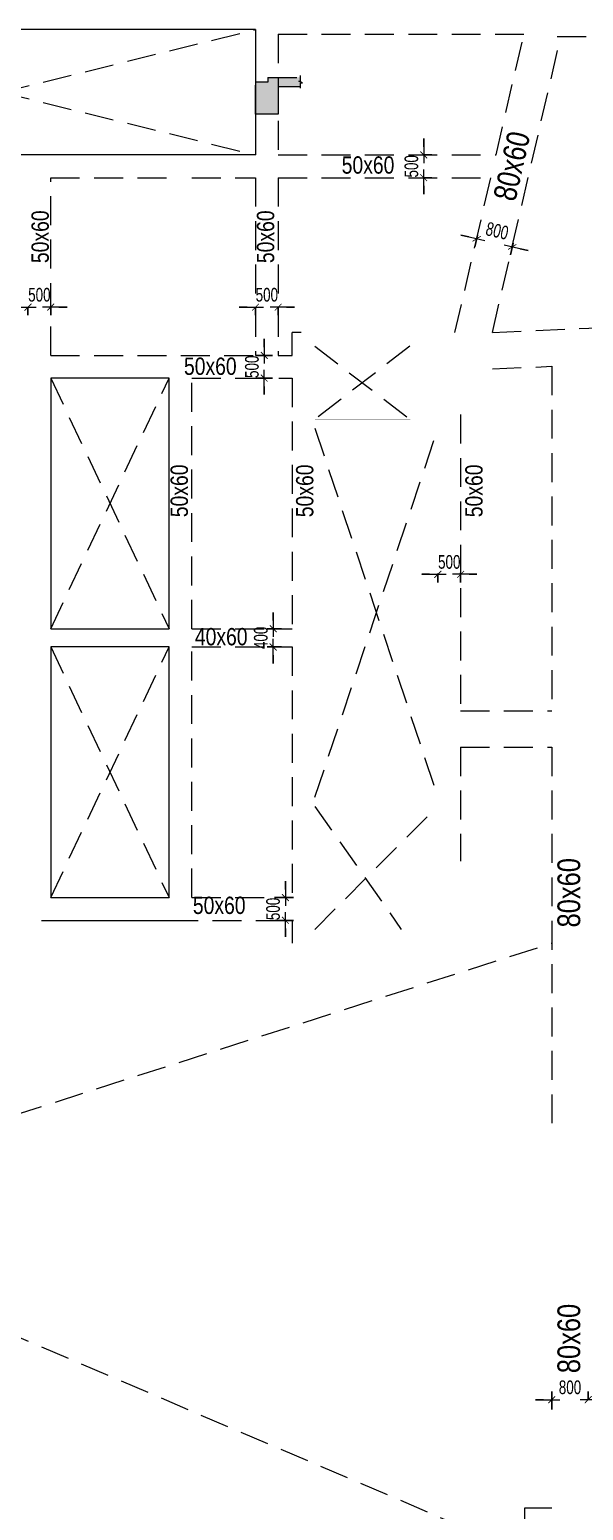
# Model space of a CAD drawing. Header units: millimetres. Extents: x 40 to 217000, y 40 to 90716.
# Drawn here: x 77736 to 89896, y 38849 to 71350 of the extents above; entities that cross this region are included whole.
import ezdxf
from ezdxf.enums import TextEntityAlignment as Align

# ---------------------------------------------------------------- set-up
doc = ezdxf.new("R2010")
doc.units = ezdxf.units.MM
doc.header["$MEASUREMENT"] = 0
doc.header["$PDMODE"] = 1
doc.linetypes.add('DASHED2', pattern=[9.525, 6.35, -3.175])
doc.linetypes.add('HIDDEN2', pattern=[4.7625, 3.175, -1.5875])
doc.layers.get('Defpoints').update_dxf_attribs({"lineweight": 9})
doc.layers.add('Kich thuoc dam diml', color=230, linetype='Continuous', plot=False)
doc.layers.add('NDC. KT Dam', color=42, linetype='Continuous')
for name, color, linetype, lineweight in [('NDC_S_BEAM', 3, 'HIDDEN2', 20), ('NDC_S_DIM', 1, 'Continuous', 15), ('NDC_S_HATCH MATERIAL', 8, 'Continuous', 9), ('NDC_S_OPENING', 9, 'DASHED2', 13), ('NDC_S_SLAB', 2, 'Continuous', 20)]:
    doc.layers.add(name, color=color, linetype=linetype, lineweight=lineweight)
doc.styles.add('ARIAL', font='arial.ttf', dxfattribs={"width": 0.8})
doc.styles.add('NDC_DIM', font='', dxfattribs={"width": 0.75})
doc.styles.get('NDC_DIM').set_extended_font_data('Dotum')
doc.dimstyles.new('NDC_dim_100', dxfattribs={"dimscale": 120, "dimtxt": 2.5, "dimasz": 1.5, "dimexe": 1.5, "dimexo": 2.5, "dimgap": 1, "dimtad": 1, "dimdec": 0, "dimzin": 0, "dimdsep": 46, "dimtxsty": 'NDC_DIM', "dimblk": 'DIMMARK', "dimcen": 0.09, "dimdle": 1.2, "dimclrd": 1, "dimclre": 1, "dimclrt": 3, "dimadec": 0, "dimazin": 0, "dimtfac": 1, "dimtdec": 0, "dimtix": 1, "dimtofl": 0, "dimtmove": 0, "dimatfit": 3, "dimfxl": 0, "dimtolj": 1, "dimtzin": 0, "dimarcsym": 0})

# ---------------------------------------------------------------- blocks, each defined once
blk = doc.blocks.new('DIMMARK')
at = {"layer": 'NDC_S_DIM', "color": 1}
blk.add_line((-1.5, 0), (1, 0), dxfattribs=at)
at = {"layer": 'NDC_S_DIM', "color": 2, "const_width": 0.1}
blk.add_lwpolyline([(-0.42, -0.42), (0.42, 0.42)], dxfattribs=at)
blk = doc.blocks.new('*D1454')
at = {"layer": 'Defpoints', "color": 0, "transparency": 16777216}
for p in [(77700, 65509), (78200, 65509), (78200, 65259)]:
    blk.add_point(p, dxfattribs=at)
at = {"layer": 'Kich thuoc dam diml', "color": 1, "lineweight": -2, "transparency": 16777216}
for p, q in [((77520, 65259), (77340, 65259)), ((77700, 65259), (77700, 65079)), ((78200, 65259), (78200, 65079)), ((78380, 65259), (78560, 65259))]:
    blk.add_line(p, q, dxfattribs=at)
at = {"layer": 'Kich thuoc dam diml', "color": 1, "lineweight": -2, "transparency": 16777216, "xscale": 180, "yscale": 180, "zscale": 180}
blk.add_blockref('DIMMARK', (77700, 65259), dxfattribs=at)
at = {"layer": 'Kich thuoc dam diml', "color": 1, "lineweight": -2, "transparency": 16777216, "xscale": 180, "yscale": 180, "zscale": 180, "rotation": 180}
blk.add_blockref('DIMMARK', (78200, 65259), dxfattribs=at)
at = {"layer": 'Kich thuoc dam diml', "color": 3, "transparency": 16777216, "insert": (77950, 65529), "char_height": 300, "attachment_point": 5, "style": 'NDC_DIM'}
blk.add_mtext('\\A1;500', dxfattribs=at)
blk = doc.blocks.new('*D1455')
at = {"layer": 'Defpoints', "color": 0, "transparency": 16777216}
for p in [(82695, 65514), (83195, 65514), (83195, 65259)]:
    blk.add_point(p, dxfattribs=at)
at = {"layer": 'Kich thuoc dam diml', "color": 1, "lineweight": -2, "transparency": 16777216}
for p, q in [((82515, 65259), (82335, 65259)), ((82695, 65259), (82695, 65079)), ((83195, 65259), (83195, 65079)), ((83375, 65259), (83555, 65259))]:
    blk.add_line(p, q, dxfattribs=at)
at = {"layer": 'Kich thuoc dam diml', "color": 1, "lineweight": -2, "transparency": 16777216, "xscale": 180, "yscale": 180, "zscale": 180}
blk.add_blockref('DIMMARK', (82695, 65259), dxfattribs=at)
at = {"layer": 'Kich thuoc dam diml', "color": 1, "lineweight": -2, "transparency": 16777216, "xscale": 180, "yscale": 180, "zscale": 180, "rotation": 180}
blk.add_blockref('DIMMARK', (83195, 65259), dxfattribs=at)
at = {"layer": 'Kich thuoc dam diml', "color": 3, "transparency": 16777216, "insert": (82945, 65529), "char_height": 300, "attachment_point": 5, "style": 'NDC_DIM'}
blk.add_mtext('\\A1;500', dxfattribs=at)
blk = doc.blocks.new('*D1457')
at = {"layer": 'Defpoints', "color": 0, "transparency": 16777216}
for p in [(86281, 68600), (86390, 68600), (86281, 68100)]:
    blk.add_point(p, dxfattribs=at)
at = {"layer": 'Kich thuoc dam diml', "color": 1, "lineweight": -2, "transparency": 16777216}
for p, q in [((86390, 68780), (86390, 68960)), ((86390, 68600), (86570, 68600)), ((86390, 68100), (86570, 68100)), ((86390, 67920), (86390, 67740))]:
    blk.add_line(p, q, dxfattribs=at)
at = {"layer": 'Kich thuoc dam diml', "color": 1, "lineweight": -2, "transparency": 16777216, "xscale": 180, "yscale": 180, "zscale": 180}
for p, rotation in [((86390, 68600), 270), ((86390, 68100), 90)]:
    blk.add_blockref('DIMMARK', p, dxfattribs=dict(at, rotation=rotation))
at = {"layer": 'Kich thuoc dam diml', "color": 3, "transparency": 16777216, "insert": (86120, 68350), "char_height": 300, "attachment_point": 5, "rotation": 90, "style": 'NDC_DIM'}
blk.add_mtext('\\A1;500', dxfattribs=at)
blk = doc.blocks.new('*D1459')
at = {"layer": 'Defpoints', "color": 0, "transparency": 16777216}
for p in [(87639, 67133), (88418, 66953), (88332, 66580)]:
    blk.add_point(p, dxfattribs=at)
at = {"layer": 'Kich thuoc dam diml', "color": 1, "lineweight": -2, "transparency": 16777216}
for p, q in [((87377, 66800), (87202, 66841)), ((87571, 66841), (87512, 66584)), ((88351, 66660), (88292, 66404)), ((88508, 66539), (88683, 66499))]:
    blk.add_line(p, q, dxfattribs=at)
at = {"layer": 'Kich thuoc dam diml', "color": 1, "lineweight": -2, "transparency": 16777216, "xscale": 180, "yscale": 180, "zscale": 180}
for p, rotation in [((87553, 66760), 346.9862637062639), ((88332, 66580), 166.9862637062638)]:
    blk.add_blockref('DIMMARK', p, dxfattribs=dict(at, rotation=rotation))
at = {"layer": 'Kich thuoc dam diml', "color": 3, "transparency": 16777216, "insert": (88003, 66933), "char_height": 300, "attachment_point": 5, "rotation": 346.9863, "style": 'NDC_DIM'}
blk.add_mtext('\\A1;800', dxfattribs=at)
blk = doc.blocks.new('*D1475')
at = {"layer": 'Defpoints', "color": 0, "transparency": 16777216}
for p in [(90002, 41279), (90002, 40978), (89202, 40765)]:
    blk.add_point(p, dxfattribs=at)
at = {"layer": 'Kich thuoc dam diml', "color": 1, "lineweight": -2, "transparency": 16777216}
for p, q in [((89022, 41279), (88842, 41279)), ((89202, 41065), (89202, 41459)), ((90002, 41278), (90002, 41459)), ((90182, 41279), (90362, 41279))]:
    blk.add_line(p, q, dxfattribs=at)
at = {"layer": 'Kich thuoc dam diml', "color": 1, "lineweight": -2, "transparency": 16777216, "xscale": 180, "yscale": 180, "zscale": 180}
blk.add_blockref('DIMMARK', (89202, 41279), dxfattribs=at)
at = {"layer": 'Kich thuoc dam diml', "color": 1, "lineweight": -2, "transparency": 16777216, "xscale": 180, "yscale": 180, "zscale": 180, "rotation": 180}
blk.add_blockref('DIMMARK', (90002, 41279), dxfattribs=at)
at = {"layer": 'Kich thuoc dam diml', "color": 3, "transparency": 16777216, "insert": (89602, 41549), "char_height": 300, "attachment_point": 5, "style": 'NDC_DIM'}
blk.add_mtext('\\A1;800', dxfattribs=at)
blk = doc.blocks.new('*D1303')
at = {"layer": 'Defpoints', "color": 0, "transparency": 16777216}
for p in [(82696, 52300), (83353, 52300), (82822, 51800)]:
    blk.add_point(p, dxfattribs=at)
at = {"layer": 'Kich thuoc dam diml', "color": 1, "lineweight": -2, "transparency": 16777216}
for p, q in [((83353, 52480), (83353, 52660)), ((83113, 52300), (83533, 52300)), ((83122, 51800), (83533, 51800)), ((83353, 51620), (83353, 51440))]:
    blk.add_line(p, q, dxfattribs=at)
at = {"layer": 'Kich thuoc dam diml', "color": 1, "lineweight": -2, "transparency": 16777216, "xscale": 180, "yscale": 180, "zscale": 180}
for p, rotation in [((83353, 52300), 270), ((83353, 51800), 90)]:
    blk.add_blockref('DIMMARK', p, dxfattribs=dict(at, rotation=rotation))
at = {"layer": 'Kich thuoc dam diml', "color": 3, "transparency": 16777216, "insert": (83083, 52050), "char_height": 300, "attachment_point": 5, "rotation": 90, "style": 'NDC_DIM'}
blk.add_mtext('\\A1;500', dxfattribs=at)
blk = doc.blocks.new('*D1304')
at = {"layer": 'Defpoints', "color": 0, "transparency": 16777216}
for p in [(82649, 58200), (83084, 58200), (82649, 57800)]:
    blk.add_point(p, dxfattribs=at)
at = {"layer": 'Kich thuoc dam diml', "color": 1, "lineweight": -2, "transparency": 16777216}
for p, q in [((83084, 58380), (83084, 58560)), ((82949, 58200), (83264, 58200)), ((82949, 57800), (83264, 57800)), ((83084, 57620), (83084, 57440))]:
    blk.add_line(p, q, dxfattribs=at)
at = {"layer": 'Kich thuoc dam diml', "color": 1, "lineweight": -2, "transparency": 16777216, "xscale": 180, "yscale": 180, "zscale": 180}
for p, rotation in [((83084, 58200), 270), ((83084, 57800), 90)]:
    blk.add_blockref('DIMMARK', p, dxfattribs=dict(at, rotation=rotation))
at = {"layer": 'Kich thuoc dam diml', "color": 3, "transparency": 16777216, "insert": (82814, 58000), "char_height": 300, "attachment_point": 5, "rotation": 90, "style": 'NDC_DIM'}
blk.add_mtext('\\A1;400', dxfattribs=at)
blk = doc.blocks.new('*D1305')
at = {"layer": 'Defpoints', "color": 0, "transparency": 16777216}
for p in [(82400, 64200), (82888, 64200), (82400, 63700)]:
    blk.add_point(p, dxfattribs=at)
at = {"layer": 'Kich thuoc dam diml', "color": 1, "lineweight": -2, "transparency": 16777216}
for p, q in [((82888, 64380), (82888, 64560)), ((82700, 64200), (83068, 64200)), ((82700, 63700), (83068, 63700)), ((82888, 63520), (82888, 63340))]:
    blk.add_line(p, q, dxfattribs=at)
at = {"layer": 'Kich thuoc dam diml', "color": 1, "lineweight": -2, "transparency": 16777216, "xscale": 180, "yscale": 180, "zscale": 180}
for p, rotation in [((82888, 64200), 270), ((82888, 63700), 90)]:
    blk.add_blockref('DIMMARK', p, dxfattribs=dict(at, rotation=rotation))
at = {"layer": 'Kich thuoc dam diml', "color": 3, "transparency": 16777216, "insert": (82618, 63950), "char_height": 300, "attachment_point": 5, "rotation": 90, "style": 'NDC_DIM'}
blk.add_mtext('\\A1;500', dxfattribs=at)
blk = doc.blocks.new('*D1330')
at = {"layer": 'Defpoints', "color": 0, "transparency": 16777216}
for p in [(86700, 59712), (87200, 59726), (86700, 59395)]:
    blk.add_point(p, dxfattribs=at)
at = {"layer": 'NDC_S_BEAM', "color": 1, "lineweight": -2, "transparency": 16777216}
for p, q in [((86520, 59395), (86340, 59395)), ((86700, 59412), (86700, 59215)), ((87200, 59426), (87200, 59215)), ((87380, 59395), (87560, 59395))]:
    blk.add_line(p, q, dxfattribs=at)
at = {"layer": 'NDC_S_BEAM', "color": 1, "lineweight": -2, "transparency": 16777216, "xscale": 180, "yscale": 180, "zscale": 180}
blk.add_blockref('DIMMARK', (86700, 59395), dxfattribs=at)
at = {"layer": 'NDC_S_BEAM', "color": 1, "lineweight": -2, "transparency": 16777216, "xscale": 180, "yscale": 180, "zscale": 180, "rotation": 180}
blk.add_blockref('DIMMARK', (87200, 59395), dxfattribs=at)
at = {"layer": 'NDC_S_BEAM', "color": 3, "transparency": 16777216, "insert": (86950, 59665), "char_height": 300, "attachment_point": 5, "style": 'NDC_DIM'}
blk.add_mtext('\\A1;500', dxfattribs=at)

msp = doc.modelspace()

# ---------------------------------------------------------------- hatches: boundary and pattern name
at = {"layer": 'NDC_S_HATCH MATERIAL', "ltscale": 200}
h = msp.add_hatch(color=256, dxfattribs=at)
h.dxf.hatch_style = 1
h.paths.add_polyline_path([(82695, 70196.3), (82969.7, 70196.3), (82969.7, 70301.3), (83195, 70301.3), (83195, 69496.3), (82695, 69496.3)])
h.paths.add_polyline_path([(83195, 70301.3), (83686.7, 70301.3), (83686.7, 70221.3), (83646.7, 70221.3), (83726.7, 70181.3), (83686.7, 70181.3), (83686.7, 70101.3), (83195, 70101.3)])

# ---------------------------------------------------------------- linework, layer by layer
at = {"layer": 'NDC_S_BEAM', "ltscale": 200}
for p, q in [((83195, 71250), (88590.5, 71250)), ((83195, 71250), (83195, 68600)), ((87898.7, 64704.1), (89400, 71200)), ((87978, 68600), (88590.5, 71250)), ((89321.6, 71200), (90733.3, 71200)), ((82969.7, 70301.3), (82969.7, 70196.3)), ((82969.7, 70301.3), (83686.7, 70301.3)), ((83726.7, 70181.3), (83646.7, 70221.3)), ((83646.7, 70221.3), (83686.7, 70221.3)), ((83686.7, 70221.3), (83686.7, 70341.3)), ((82695, 69496.3), (82695, 70196.3)), ((82969.7, 70196.3), (82695, 70196.3)), ((83195, 70101.3), (83195, 69496.3)), ((83195, 70101.3), (83686.7, 70101.3)), ((83686.7, 70061.3), (83686.7, 70181.3)), ((83686.7, 70181.3), (83726.7, 70181.3)), ((83195, 69496.3), (82695, 69496.3)), ((83195, 68600), (87978, 68600)), ((78200, 64200), (78200, 68100)), ((78200, 68100), (80800, 68100)), ((81300, 68100), (82695, 68100)), ((82695, 68100), (82695, 64200)), ((83195, 68100), (83195, 64200)), ((83195, 68100), (87862.4, 68100)), ((87076.5, 64699.3), (87862.4, 68100)), ((83700, 64700), (83500, 64700)), ((83500, 64200), (83500, 64700)), ((87898.7, 64704.1), (90733.3, 64827.4)), ((78200, 64200), (82695, 64200)), ((83195, 64200), (83500, 64200)), ((87897.8, 63903.3), (89200, 63960)), ((89200, 63960), (89200, 56400)), ((81300, 63700), (83500, 63700)), ((81300, 58200), (81300, 63700)), ((83500, 63700), (83500, 58200)), ((87200, 62900), (87200, 56400)), ((81300, 58200), (83500, 58200)), ((81300, 52300), (81300, 57800)), ((81300, 57800), (83500, 57800)), ((83500, 57800), (83500, 52300)), ((87200, 55600), (89200, 55600)), ((87200, 55600), (87200, 53102.2)), ((81300, 52300), (83500, 52300)), ((80800, 51800), (83500, 51800)), ((83500, 51800), (83500, 51300))]:
    msp.add_line(p, q, dxfattribs=at)
for points in [[(80800, 63700, 0, 0, 0), (78200, 63700, 0, 0, 0), (78200, 58200, 0, 0, 0), (80800, 58200, 0.35, 0.35, 0)], [(80800, 52300, 0.35, 0.35, 0), (80800, 57800, 0, 0, 0), (78200, 57800, 0, 0, 0), (78200, 52300, 0, 0, 0)]]:
    msp.add_lwpolyline(points, format="xyseb", close=True, dxfattribs=at)
for points in [[(87200, 56400), (89200, 56400)], [(89200, 55600), (89200, 47100)]]:
    msp.add_lwpolyline(points, dxfattribs=at)
at = {"layer": 'NDC_S_OPENING', "ltscale": 100}
for p, q in [((71560, 71350), (82695, 68600)), ((71560, 68600), (82695, 71350)), ((84000, 64400), (86085.9, 62800)), ((86085.9, 64400), (84000, 62800)), ((78200, 58200), (80800, 63700)), ((78200, 63700), (80800, 58200)), ((84000, 62600), (86700, 54500)), ((84000, 54500), (86700, 62587)), ((78200, 57800), (80800, 52300)), ((78200, 52300), (80800, 57800)), ((84000, 51600), (86688, 54300)), ((84000, 54300), (85897, 51600)), ((56100, 51800), (89200, 37650.1)), ((46550, 37650.4), (89200, 51300))]:
    msp.add_line(p, q, dxfattribs=at)
at = {"layer": 'NDC_S_SLAB'}
for p, q in [((82695, 71350), (71560, 71350)), ((78000, 51800), (80800, 51800))]:
    msp.add_line(p, q, dxfattribs=at)
for points in [[(82695, 71350), (82695, 68600), (71560, 68600), (71560, 71350)], [(89200, 38899.7), (88600, 38900), (88600, 38100), (89200, 38100)]]:
    msp.add_lwpolyline(points, dxfattribs=at)
at = {"layer": 'NDC_S_SLAB', "const_width": 0.35}
for points in [[(84000, 62800), (86097.8, 62800), (86097.8, 64400), (84000, 64400)], [(84000, 54500), (86700, 54500), (86700, 62600), (84000, 62600)]]:
    msp.add_lwpolyline(points, close=True, dxfattribs=at)
at = {"layer": 'NDC_S_SLAB'}
for points in [[(80800, 63700), (78200, 63700), (78200, 58200), (80800, 58200)], [(80800, 57800), (78200, 57800), (78200, 52300), (80800, 52300)]]:
    msp.add_lwpolyline(points, close=True, dxfattribs=at)
at = {"layer": 'NDC_S_SLAB', "const_width": 0.35}
msp.add_lwpolyline([(86700, 53102.2), (86700, 54300), (84000, 54300), (84000, 51600), (86102.2, 51600)], dxfattribs=at)
at = {"layer": 'NDC_S_SLAB'}
msp.add_lwpolyline([(89200, 38899.7, 0, 0, 0), (89200, 46300, 0, 0, 0), (88600, 46300, 0, 0, 0), (88600, 47100, 0, 0, 0), (89200, 47100, 0, 0, 0), (89200, 51300, 0, 0, 0), (83700, 51300, 0.35, 0.35, 0), (80800, 51300, 0.35, 0.35, 0), (80800, 51800, 0.35, 0.35, 0)], format="xyseb", dxfattribs=at)

# ---------------------------------------------------------------- texts
at = {"layer": 'NDC. KT Dam', "style": 'ARIAL', "width": 0.8}
for s, height, rotation, p in [('80x60', 500, 77.30765, (88322.3, 68355.7)), ('50x60', 380, 90, (77967.1, 66803.9)), ('50x60', 380, 90, (82916.1, 66803.9)), ('50x60', 380, 90, (81021.2, 61226.4)), ('50x60', 380, 90, (83776.1, 61226.4)), ('50x60', 380, 90, (87492.3, 61226.4)), ('80x60', 500, 90, (89575.6, 52405.2)), ('80x60', 500, 90, (89575.6, 42622))]:
    msp.add_text(s, height=height, rotation=rotation, dxfattribs=at).set_placement(p, align=Align.MIDDLE_CENTER)
for s, p in [('50x60', (85166.8, 68378.7)), ('50x60', (81703.5, 63962.1)), ('40x60', (81943.1, 58026.1)), ('50x60', (81899.4, 52129.6))]:
    msp.add_text(s, height=380, dxfattribs=at).set_placement(p, align=Align.MIDDLE_CENTER)

# ---------------------------------------------------------------- dimensions: what is measured, and where the dimension line sits
at = {"layer": 'Kich thuoc dam diml'}
for base, p1, p2, picture, middle in [((86389.6, 68600), (86281.4, 68100), (86281.4, 68600), '*D1457', (86119.6, 68350)), ((82887.9, 64200), (82400, 63700), (82400, 64200), '*D1305', (82617.9, 63950)), ((83083.8, 58200), (82649.1, 57800), (82649.1, 58200), '*D1304', (82813.8, 58000)), ((83353.4, 52300), (82822.2, 51800), (82696.1, 52300), '*D1303', (83083.4, 52050))]:
    dim = msp.add_linear_dim(base=base, p1=p1, p2=p2, angle=90, dimstyle='NDC_dim_100', override={"dimfxl": 2}, dxfattribs=at)
    dim.commit()
    dim.dimension.update_dxf_attribs({"geometry": picture, "text_midpoint": middle})
dim = msp.add_aligned_dim(p1=(87638.9, 67132.8), p2=(88418.3, 66952.6), distance=-382.8, dimstyle='NDC_dim_100', override={"dimfxl": 2}, dxfattribs=at)
dim.commit()
dim.dimension.update_dxf_attribs({"geometry": '*D1459', "text_midpoint": (88003.2, 66932.8)})
for base, p1, p2, picture, middle in [((78200, 65258.8), (77700, 65508.7), (78200, 65508.7), '*D1454', (77950, 65528.8)), ((83195, 65258.8), (82695, 65514), (83195, 65514), '*D1455', (82945, 65528.8))]:
    dim = msp.add_linear_dim(base=base, p1=p1, p2=p2, dimstyle='NDC_dim_100', override={"dimfxl": 2}, dxfattribs=at)
    dim.commit()
    dim.dimension.update_dxf_attribs({"geometry": picture, "text_midpoint": middle})
dim = msp.add_linear_dim(base=(90002.2, 41278.5), p1=(89202.3, 40764.7), p2=(90002.2, 40977.7), dimstyle='NDC_dim_100', dxfattribs=at)
dim.commit()
dim.dimension.update_dxf_attribs({"geometry": '*D1475', "text_midpoint": (89602.3, 41548.5)})
at = {"layer": 'NDC_S_BEAM'}
dim = msp.add_linear_dim(base=(86700, 59394.6), p1=(87200, 59725.5), p2=(86700, 59712.2), dimstyle='NDC_dim_100', override={"dimfxl": 2}, dxfattribs=at)
dim.commit()
dim.dimension.update_dxf_attribs({"geometry": '*D1330', "text_midpoint": (86950, 59664.6)})

doc.saveas('drawing.dxf')
